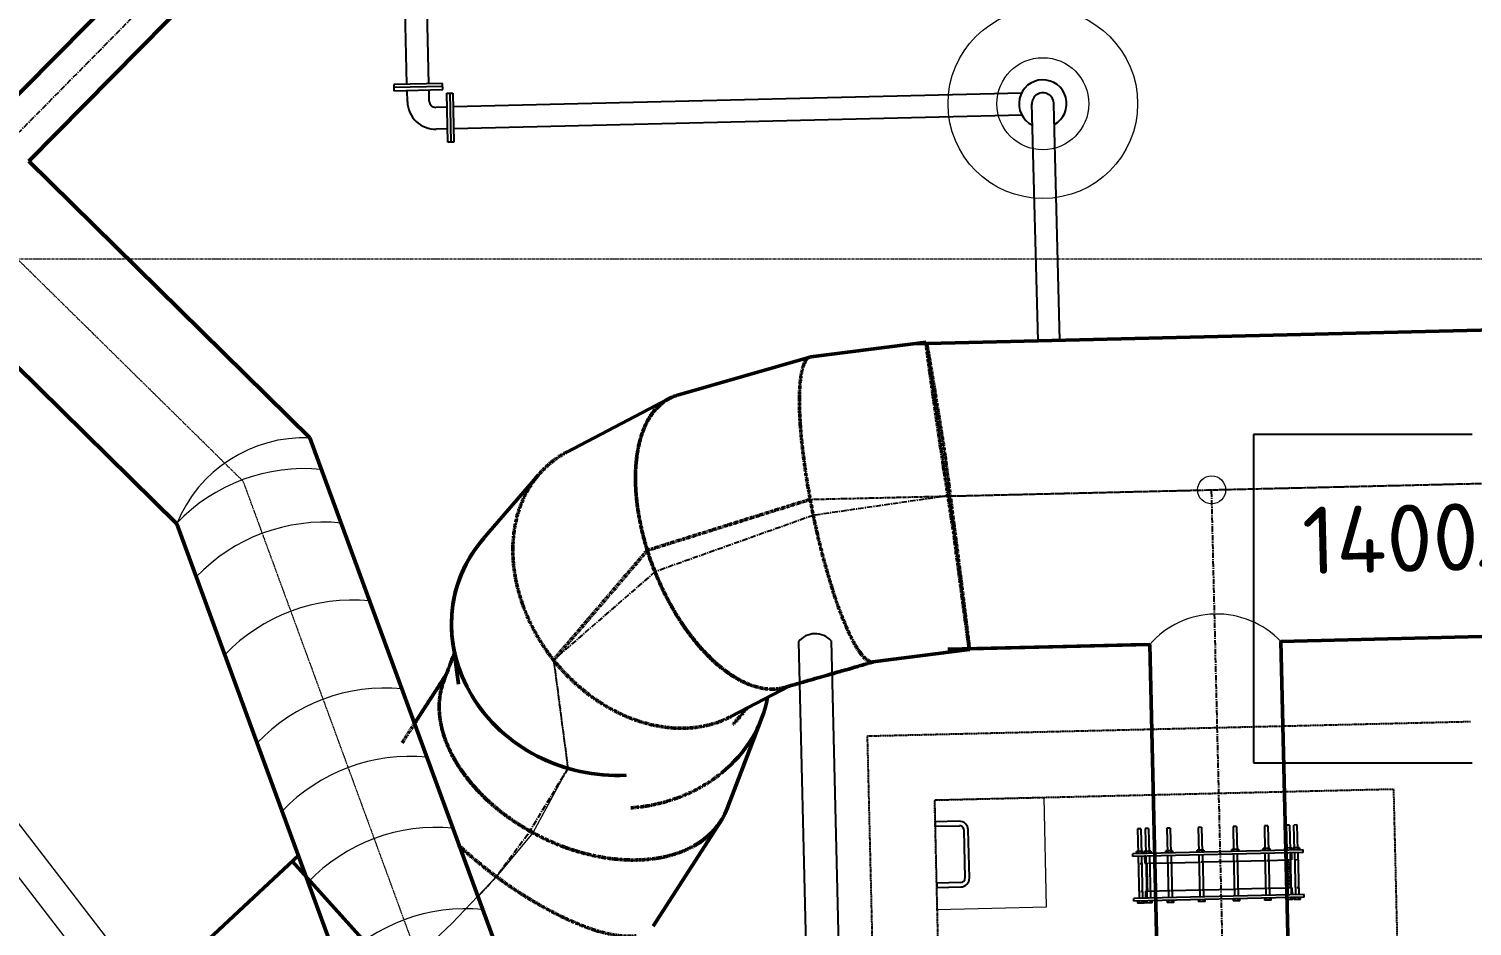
# Model space of a CAD drawing. Header units: inches. Extents: x 0 to 235202, y 0 to 184293.
# Drawn here: x 139176 to 145776, y 124143 to 128245 of the extents above; entities that cross this region are included whole.
import ezdxf
from ezdxf.enums import TextEntityAlignment as Align

# ---------------------------------------------------------------- set-up
doc = ezdxf.new("R2010")
doc.units = ezdxf.units.IN
doc.header["$MEASUREMENT"] = 0
for name, pattern in [('CENTER', [2, 1.25, -0.25, 0.25, -0.25]), ('HIDDEN', [0.375, 0.25, -0.125]), ('PHANTOM2', [1.25, 0.625, -0.125, 0.125, -0.125, 0.125, -0.125])]:
    doc.linetypes.add(name, pattern=pattern)
for name, color, linetype, lineweight in [('.5', 8, 'Continuous', 0), ('DIM', 251, 'Continuous', 0), ('hid', 8, 'HIDDEN', 0)]:
    doc.layers.add(name, color=color, linetype=linetype, lineweight=lineweight)
for name, color, linetype in [('1', 1, 'CENTER'), ('GRID_TXT45', 4, 'Continuous'), ('M-X-BKGD', 8, 'Continuous'), ('pipes', 2, 'Continuous'), ('PP', 4, 'Continuous'), ('sleeve type coupling', 1, 'Continuous'), ('steel elbow 45deg', 3, 'Continuous'), ('text', 3, 'Continuous'), ('WINDOW ELEV', 3, 'Continuous')]:
    doc.layers.add(name, color=color, linetype=linetype)
doc.styles.add('ISO', font='isocpeur.ttf')
doc.styles.add('SIMPLEX', font='simplex.shx')
doc.styles.get("Standard").update_dxf_attribs({"font": 'arial.ttf'})
doc.linetypes.add('FENCE_LINE', pattern='A,0.5,-0.1,["X",Standard,S=0.1,R=0,X=-0.02,Y=-0.05],-0.1', length=0.7)

# ---------------------------------------------------------------- blocks, each defined once
blk = doc.blocks.new('FLOOR PLAN REV 2')
at = {"layer": '.5', "color": 8, "linetype": 'CENTER', "ltscale": 5}
for p, q in [((61596, 230023.7), (65680.7, 226004.2)), ((65680.7, 226004.2), (66657.5, 223341.6))]:
    blk.add_line(p, q, dxfattribs=at)
at = {"layer": '.5', "color": 8, "linetype": 'CENTER', "ltscale": 10}
blk.add_line((118917.3, 227018.5), (54403.1, 227018.5), dxfattribs=at)
at = {"color": 8, "linetype": 'CENTER', "ltscale": 20}
for p, q in [((64483.1, 227423.2), (65758.2, 228714.9)), ((68915, 225936.1), (74426.8, 226067.1)), ((68914.7, 225938.5), (68288.8, 225847.7)), ((70240.4, 220534.4), (70110, 225964.1)), ((68288.8, 225847.7), (67564.7, 225589.8)), ((67564.7, 225589.8), (67100.9, 225186.6)), ((67100.9, 225186.6), (67166.4, 224691.5)), ((67166.4, 224691.5), (66982.7, 224389.3)), ((68843.7, 224546.7), (68843.7, 224546.7)), ((66982.7, 224389.3), (66839.8, 224196.5)), ((66839.8, 224196.5), (66755.6, 224106.6))]:
    blk.add_line(p, q, dxfattribs=at)
at = {"color": 8, "linetype": 'PHANTOM2', "ltscale": 20}
blk.add_line((68274.4, 225920.8), (74426.8, 226067.1), dxfattribs=at)
at = {"layer": '1', "color": 8, "linetype": 'HIDDEN', "ltscale": 5}
for p, q in [((68536.6, 224839.4), (71293.3, 224905.6)), ((68620.6, 221340.8), (68536.6, 224839.4)), ((68843.7, 224546.7), (70943.1, 224597.1)), ((71012.7, 221698.4), (70943.1, 224597.1)), ((68913.3, 221648), (68843.7, 224546.7))]:
    blk.add_line(p, q, dxfattribs=at)
at = {"layer": '1', "color": 8, "linetype": 'Continuous', "ltscale": 1000}
blk.add_line((68843.7, 224546.7), (68843.7, 224546.7), dxfattribs=at)
at = {"layer": 'DIM', "color": 8, "linetype": 'Continuous', "ltscale": 25}
blk.add_line((95240.9, 184797.7), (56488.5, 235024.3), dxfattribs=at)
at = {"layer": 'DIM', "color": 8, "linetype": 'FENCE_LINE', "ltscale": 25}
blk.add_line((95051.5, 184797.7), (56369.7, 234932.7), dxfattribs=at)
at = {"layer": 'DIM', "color": 8, "lineweight": 50}
for p, q in [((61752.9, 229378.4), (65378.1, 225809)), ((64523.4, 227641.9), (65632.9, 228765.9)), ((64701.5, 227466.5), (65883.6, 228663.9)), ((64701.5, 227466.6), (65987, 226201.6)), ((68747.1, 226632.3), (74426.8, 226767.3)), ((68747.1, 226632.3), (74426.8, 226767.3)), ((68804.9, 226639.7), (68277.4, 226571.8)), ((68804.9, 226639.7), (68277.4, 226571.8)), ((68272.6, 226570.6), (67666.9, 226396.8)), ((68272.6, 226570.6), (67666.9, 226396.8)), ((67629.7, 226381.9), (67162.3, 226137.3)), ((67629.7, 226381.9), (67162.3, 226137.3)), ((65987, 226201.6), (66973.9, 223511.4)), ((67031.7, 226032.8), (66778.1, 225738.5)), ((67031.7, 226032.8), (66778.1, 225738.5)), ((65378.1, 225809), (66349.2, 223161.8)), ((70426.5, 225271.8), (74443.4, 225367.3)), ((70426.5, 225271.8), (74443.4, 225367.3)), ((66639.6, 225268), (66666.3, 225076.6)), ((68903.2, 225235.6), (69827.3, 225257.6)), ((69001.4, 225237.9), (69801.7, 225256.9)), ((69002.7, 225237.9), (69826.9, 225257.5)), ((69930, 220964), (69826.9, 225257.5)), ((69930, 220964), (69826.9, 225257.1)), ((70532, 220887.4), (70426.8, 225271.5)), ((70532, 220887.4), (70426.8, 225271.5)), ((69002.4, 225234.4), (68561.5, 225177.6)), ((69002.4, 225234.4), (68561.5, 225177.6)), ((66465.7, 224896.8), (66610.8, 225122.2)), ((67912.2, 224928.2), (68177.8, 225067.2)), ((67912.2, 224928.2), (68177.8, 225067.2)), ((68050.3, 224914.1), (67895, 224507.7)), ((68050.3, 224914.1), (67895, 224507.7)), ((67556.8, 223970.3), (67866.1, 224450.6)), ((67556.8, 223970.3), (67866.1, 224450.6)), ((66665.3, 224341.4), (66665.3, 224341.4)), ((66665.3, 224341.4), (66665.3, 224341.4)), ((61525.1, 220187.2), (65934.1, 224293.3)), ((65905.5, 224266.7), (66861.1, 223208.4))]:
    blk.add_line(p, q, dxfattribs=at)
at = {"layer": 'DIM', "color": 8, "lineweight": 40}
blk.add_line((69337, 227779.3), (69336.9, 227779.3), dxfattribs=at)
at = {"layer": 'DIM', "color": 8, "linetype": 'HIDDEN', "lineweight": 25, "ltscale": 10}
for p, q in [((71301.4, 226217.2), (70301.4, 226217.2)), ((70301.4, 226217.2), (70301.4, 224717.2)), ((70301.4, 224717.2), (71301.4, 224717.2))]:
    blk.add_line(p, q, dxfattribs=at)
at = {"layer": 'DIM', "color": 8, "linetype": 'PHANTOM2', "lineweight": 50, "ltscale": 20}
for p, q in [((68274.4, 225920.8), (67529.7, 225688)), ((67529.7, 225688), (67100.9, 225186.6)), ((66408.7, 224808.3), (66610.8, 225122.2)), ((66797.5, 224546.7), (66797.5, 224546.7)), ((66797.5, 224546.7), (66797.5, 224546.7)), ((66665.3, 224341.4), (66665.3, 224341.4)), ((66665.3, 224341.4), (66665.3, 224341.4))]:
    blk.add_line(p, q, dxfattribs=at)
at = {"layer": 'DIM', "color": 8}
for p, q in [((66639.6, 225268), (66666.3, 225076.6)), ((66797.5, 224546.7), (66797.5, 224546.7)), ((66797.5, 224546.7), (66797.5, 224546.7)), ((69343.6, 224558.7), (68843.7, 224546.7)), ((68843.7, 224546.7), (68843.7, 224546.7)), ((68843.7, 224546.7), (68855.7, 224046.9)), ((69355.6, 224058.9), (69343.6, 224558.7)), ((68855.7, 224046.9), (69355.6, 224058.9))]:
    blk.add_line(p, q, dxfattribs=at)
at = {"layer": 'DIM', "color": 8, "linetype": 'Continuous'}
for p, q in [((67100.9, 225186.6), (67166.4, 224691.5)), ((68374.2, 225123.6), (68225.1, 225080.8)), ((67166.4, 224691.5), (67005.8, 224397.3)), ((67005.8, 224397.3), (66839.8, 224196.5)), ((66839.8, 224196.5), (66637.2, 223984.5)), ((66637.2, 223984.5), (66055, 223436.3))]:
    blk.add_line(p, q, dxfattribs=at)
at = {"layer": 'DIM', "color": 8, "linetype": 'Continuous', "ltscale": 10}
for p, q in [((69834.5, 224789.8), (69839.1, 224598.5)), ((69834.5, 224789.8), (69839.1, 224598.5)), ((70434.3, 224804.2), (70438.9, 224612.9)), ((70434.3, 224804.2), (70438.9, 224612.9)), ((70439.2, 224600.9), (70444.6, 224374.8)), ((70439.2, 224600.9), (70444.6, 224374.8)), ((69839.4, 224586.5), (69844.8, 224360.4)), ((69839.4, 224586.5), (69844.8, 224360.4))]:
    blk.add_line(p, q, dxfattribs=at)
at = {"layer": 'DIM', "color": 8, "linetype": 'Continuous'}
for radius in [433.6, 210.4]:
    blk.add_circle((69338.2, 227729.3), radius, dxfattribs=at)
at = {"layer": 'DIM', "color": 8}
blk.add_circle((70110, 225964.1), 64.1, dxfattribs=at)
at = {"layer": 'DIM', "color": 8, "ltscale": 2000}
for centre, radius, start, end in [((65960, 225575), 627.2, 87.5361, 158.09293), ((65961.2, 225255), 806.5, 84.4078, 136.38747), ((66051.1, 225010.1), 806.5, 84.4078, 136.38747), ((66181.6, 224654.3), 806.5, 84.4078, 136.38747), ((66329.3, 224251.6), 806.5, 84.4078, 136.38747), ((66443.8, 223939.6), 806.5, 84.4078, 136.38747), ((66562.8, 223615), 806.5, 84.4078, 136.38747), ((66699.1, 223243.6), 806.5, 84.4078, 136.38747)]:
    blk.add_arc(centre, radius, start, end, dxfattribs=at)
at = {"layer": 'DIM', "color": 8}
blk.add_arc((70133.4, 224991.1), 405.8, 43.7058, 139.0452, dxfattribs=at)
blk.add_arc((70133.4, 224991.1), 405.8, 43.7058, 139.0452, dxfattribs=at)
at = {"layer": 'DIM', "color": 8, "linetype": 'PHANTOM2', "lineweight": 50, "ltscale": 20}
for centre, major_axis, ratio, start_param, end_param in [((68911.7, 225938.1), (-106.8, 701.6), 0.010347, 5.905993, 8.116344), ((68419.5, 225874.7), (143.9, -696.8), 0.187594, 3.127393, 5.89203), ((68911.7, 225938.1), (106.8, -701.6), 0.010347, 1.833158, 2.7644), ((67912.7, 225729.2), (-264.8, 661.1), 0.526378, 6.223368, 8.965853), ((67912.7, 225729.2), (264.8, -661.1), 0.526405, 3.088083, 5.824201), ((67537.3, 225532.8), (444, -559.7), 0.779652, 2.993959, 5.62324), ((68911.7, 225938.1), (90.7, -703.7), 0.004182, 5.90623, 8.116581), ((68911.7, 225938.1), (-90.7, 703.7), 0.004182, 1.833396, 2.764638), ((68419.5, 225874.7), (-143.9, 696.8), 0.187615, 2.750299, 2.750378), ((68419.5, 225874.7), (-143.9, 696.8), 0.187594, 2.750438, 3.127393), ((68419.5, 225874.7), (-143.9, 696.8), 0.187615, 2.750299, 2.750378), ((68419.5, 225874.7), (-143.9, 696.8), 0.187594, 2.750438, 3.127393), ((67247.2, 224799.9), (-634.9, 321.5), 0.658679, 0.063924, 1.156014), ((67912.7, 225729.2), (264.8, -661.1), 0.526378, 5.824316, 5.824341), ((67912.7, 225729.2), (264.8, -661.1), 0.526378, 5.824613, 6.234055), ((67537.3, 225532.8), (-444, 559.7), 0.779652, 2.481703, 2.993959), ((67537.3, 225532.7), (-444.1, 559.7), 0.779669, 2.481421, 2.48148), ((67374.8, 225133.8), (710.2, -80.5), 0.872752, 4.921649, 5.578796), ((67247.2, 224799.9), (-634.9, 321.5), 0.658679, 1.156014, 2.726457), ((67247.1, 224799.9), (634.9, -321.5), 0.658679, 5.868403, 6.358074), ((67247.1, 224799.8), (-634.9, 321.5), 0.658716, 2.726732, 3.209971), ((66982.7, 224389.3), (571, -423.4), 0.337663, 4.388108, 5.958551), ((67247.2, 224799.9), (-634.9, 321.5), 0.658679, 2.726729, 2.726755)]:
    blk.add_ellipse(centre, major_axis=major_axis, ratio=ratio, start_param=start_param, end_param=end_param, dxfattribs=at)
at = {"layer": 'DIM', "color": 8}
for centre, major_axis, ratio, start_param, end_param in [((68911.7, 225938.1), (-106.8, 701.6), 0.010347, 5.905993, 8.116344), ((68419.5, 225874.7), (143.9, -696.8), 0.187594, 3.127393, 5.89203), ((68911.7, 225938.1), (106.8, -701.6), 0.010347, 1.833158, 2.7644), ((67912.7, 225729.2), (-264.8, 661.1), 0.526378, 6.223368, 8.965853), ((67912.7, 225729.2), (264.8, -661.1), 0.526405, 3.088083, 5.824201), ((67537.3, 225532.8), (444, -559.7), 0.779652, 2.993959, 5.62324), ((68911.7, 225938.1), (90.7, -703.7), 0.004182, 5.90623, 8.116581), ((67349.6, 225314.8), (-692.1, 202.9), 0.900786, 5.895155, 8.228652), ((68911.7, 225938.1), (-90.7, 703.7), 0.004182, 1.833396, 2.764638), ((68419.5, 225874.7), (-143.9, 696.8), 0.187594, 2.750438, 3.127393), ((67247.2, 224799.9), (-634.9, 321.5), 0.658679, 0.063924, 1.156014), ((67912.7, 225729.2), (264.8, -661.1), 0.526378, 5.824316, 5.824341), ((67912.7, 225729.2), (264.8, -661.1), 0.526378, 5.824613, 6.234055), ((67349.5, 225314.8), (-691.9, 203.2), 0.90089, 7.020095, 8.229167), ((67537.3, 225532.8), (-444, 559.7), 0.779652, 2.481703, 2.993959), ((67537.3, 225532.7), (-444.1, 559.7), 0.779669, 2.481421, 2.48148), ((67349.5, 225314.8), (691.9, -203.2), 0.90089, 5.087575, 5.087653), ((67349.6, 225314.8), (-702.7, -98.1), 0.929782, 1.559357, 1.559436), ((67374.8, 225133.8), (710.2, -80.5), 0.872752, 4.921649, 5.578796), ((67247.2, 224799.9), (-634.9, 321.5), 0.658679, 1.156014, 2.726457), ((67247.1, 224799.8), (-634.9, 321.5), 0.658716, 2.726732, 3.209971), ((66982.7, 224389.3), (571, -423.4), 0.337663, 4.388108, 5.958551)]:
    blk.add_ellipse(centre, major_axis=major_axis, ratio=ratio, start_param=start_param, end_param=end_param, dxfattribs=at)
at = {"layer": 'DIM', "color": 8, "lineweight": 50}
for centre, major_axis, ratio, start_param, end_param in [((67349.5, 225314.8), (-691.9, 203.2), 0.90089, 5.887651, 8.229167), ((67349.6, 225314.8), (-692.1, 202.9), 0.900786, 5.895155, 8.228652), ((67349.5, 225314.8), (-691.9, 203.2), 0.90089, 5.887651, 6.74835), ((68419.5, 225874.7), (-143.9, 696.8), 0.187615, 2.750299, 2.750378), ((67374.8, 225133.8), (-710.2, 80.5), 0.872752, 2.437204, 3.080711), ((67349.5, 225314.8), (691.9, -203.2), 0.90089, 5.087575, 5.087653), ((67349.6, 225314.8), (-702.7, -98.1), 0.929782, 1.559357, 1.559436), ((67374.8, 225133.8), (710.3, -80.2), 0.872774, 5.578222, 5.578301), ((67374.8, 225133.8), (710.3, -80.2), 0.872774, 5.578222, 5.578301), ((67247.1, 224799.9), (634.9, -321.5), 0.658679, 5.868403, 6.358074), ((67247.2, 224799.9), (-634.9, 321.5), 0.658679, 2.726729, 2.726755)]:
    blk.add_ellipse(centre, major_axis=major_axis, ratio=ratio, start_param=start_param, end_param=end_param, dxfattribs=at)
for points, knots in [([(66599.3, 225092.1), (66599.4, 225092.3), (66599.5, 225092.5), (66599.6, 225092.9), (66599.7, 225093.2), (66599.9, 225093.7), (66600, 225094), (66600.3, 225094.6), (66600.4, 225094.9), (66600.7, 225095.7), (66600.9, 225096.1), (66601.2, 225097), (66601.4, 225097.5), (66601.8, 225098.6), (66602, 225099.1), (66602.5, 225100.4), (66602.8, 225101.1), (66603.4, 225102.7), (66603.7, 225103.5), (66604.4, 225105.4), (66604.8, 225106.4), (66605.7, 225108.7), (66606.1, 225109.9), (66607.2, 225112.6), (66607.7, 225114), (66609, 225117.3), (66609.6, 225119), (66611.1, 225122.9), (66611.9, 225125), (66613.7, 225129.6), (66614.7, 225132.2), (66616.8, 225137.7), (66617.9, 225140.8), (66620.5, 225147.4), (66621.9, 225151.1), (66625, 225159.1), (66626.6, 225163.5), (66630.3, 225173.1), (66632.3, 225178.3), (66636.7, 225189.9), (66639.1, 225196.2), (66643.3, 225207.1), (66645.1, 225211.7), (66646.8, 225216.3)], [0, 0, 0, 0, 1, 1, 2.2, 2.2, 3.64, 3.64, 5.368, 5.368, 7.4416, 7.4416, 9.92992, 9.92992, 12.915904, 12.915904, 16.499085, 16.499085, 20.798902, 20.798902, 25.958682, 25.958682, 32.150419, 32.150419, 39.580502, 39.580502, 48.496603, 48.496603, 59.195923, 59.195923, 72.035108, 72.035108, 87.442129, 87.442129, 105.930555, 105.930555, 128.116666, 128.116666, 154.74, 154.74, 186.688, 186.688, 210.138507, 210.138507, 210.138507, 210.138507]), ([(66599.3, 225092.1), (66599.4, 225092.3), (66599.5, 225092.5), (66599.6, 225092.9), (66599.7, 225093.2), (66599.9, 225093.7), (66600, 225094), (66600.3, 225094.6), (66600.4, 225094.9), (66600.7, 225095.7), (66600.9, 225096.1), (66601.2, 225097), (66601.4, 225097.5), (66601.8, 225098.6), (66602, 225099.1), (66602.5, 225100.4), (66602.8, 225101.1), (66603.4, 225102.7), (66603.7, 225103.5), (66604.4, 225105.4), (66604.8, 225106.4), (66605.7, 225108.7), (66606.1, 225109.9), (66607.2, 225112.6), (66607.7, 225114), (66609, 225117.3), (66609.6, 225119), (66611.1, 225122.9), (66611.9, 225125), (66613.7, 225129.6), (66614.7, 225132.2), (66616.8, 225137.7), (66617.9, 225140.8), (66620.5, 225147.4), (66621.9, 225151.1), (66625, 225159.1), (66626.6, 225163.5), (66630.3, 225173.1), (66632.3, 225178.3), (66636.7, 225189.9), (66639.1, 225196.2), (66643.3, 225207.1), (66645.1, 225211.7), (66646.8, 225216.3)], [0, 0, 0, 0, 1, 1, 2.2, 2.2, 3.64, 3.64, 5.368, 5.368, 7.4416, 7.4416, 9.92992, 9.92992, 12.915904, 12.915904, 16.499085, 16.499085, 20.798902, 20.798902, 25.958682, 25.958682, 32.150419, 32.150419, 39.580502, 39.580502, 48.496603, 48.496603, 59.195923, 59.195923, 72.035108, 72.035108, 87.442129, 87.442129, 105.930555, 105.930555, 128.116666, 128.116666, 154.74, 154.74, 186.688, 186.688, 210.138507, 210.138507, 210.138507, 210.138507]), ([(68563.2, 225177.8), (68562.8, 225177.7), (68562.4, 225177.6), (68561.4, 225177.3), (68560.9, 225177.2), (68559.8, 225176.9), (68559.2, 225176.7), (68557.8, 225176.3), (68557.1, 225176.1), (68555.4, 225175.6), (68554.5, 225175.4), (68552.6, 225174.8), (68551.5, 225174.5), (68549.1, 225173.8), (68547.9, 225173.4), (68545, 225172.6), (68543.5, 225172.2), (68540.1, 225171.2), (68538.2, 225170.7), (68534.2, 225169.5), (68531.9, 225168.9), (68527.1, 225167.5), (68524.4, 225166.7), (68518.5, 225165), (68515.3, 225164.1), (68508.3, 225162.1), (68504.5, 225161), (68496, 225158.6), (68491.4, 225157.2), (68481.3, 225154.3), (68475.7, 225152.7), (68463.6, 225149.2), (68457, 225147.3), (68442.4, 225143.1), (68434.4, 225140.9), (68416.9, 225135.8), (68407.3, 225133.1), (68386.3, 225127.1), (68374.9, 225123.8), (68349.7, 225116.5), (68335.9, 225112.6), (68305.7, 225103.9), (68289.1, 225099.1), (68252.8, 225088.7), (68233, 225083), (68195, 225072.1), (68176.7, 225066.9), (68158.4, 225061.6)], [2.280641, 2.280641, 2.280641, 2.280641, 3.64, 3.64, 5.368, 5.368, 7.4416, 7.4416, 9.92992, 9.92992, 12.915904, 12.915904, 16.499085, 16.499085, 20.798902, 20.798902, 25.958682, 25.958682, 32.150419, 32.150419, 39.580502, 39.580502, 48.496603, 48.496603, 59.195923, 59.195923, 72.035108, 72.035108, 87.442129, 87.442129, 105.930555, 105.930555, 128.116666, 128.116666, 154.74, 154.74, 186.688, 186.688, 225.0256, 225.0256, 271.030719, 271.030719, 326.236863, 326.236863, 392.484236, 392.484236, 453.577942, 453.577942, 453.577942, 453.577942]), ([(68563.2, 225177.8), (68562.8, 225177.7), (68562.4, 225177.6), (68561.4, 225177.3), (68560.9, 225177.2), (68559.8, 225176.9), (68559.2, 225176.7), (68557.8, 225176.3), (68557.1, 225176.1), (68555.4, 225175.6), (68554.5, 225175.4), (68552.6, 225174.8), (68551.5, 225174.5), (68549.1, 225173.8), (68547.9, 225173.4), (68545, 225172.6), (68543.5, 225172.2), (68540.1, 225171.2), (68538.2, 225170.7), (68534.2, 225169.5), (68531.9, 225168.9), (68527.1, 225167.5), (68524.4, 225166.7), (68518.5, 225165), (68515.3, 225164.1), (68508.3, 225162.1), (68504.5, 225161), (68496, 225158.6), (68491.4, 225157.2), (68481.3, 225154.3), (68475.7, 225152.7), (68463.6, 225149.2), (68457, 225147.3), (68442.4, 225143.1), (68434.4, 225140.9), (68416.9, 225135.8), (68407.3, 225133.1), (68389.9, 225128.1), (68382, 225125.8), (68374.2, 225123.6)], [2.280641, 2.280641, 2.280641, 2.280641, 3.64, 3.64, 5.368, 5.368, 7.4416, 7.4416, 9.92992, 9.92992, 12.915904, 12.915904, 16.499085, 16.499085, 20.798902, 20.798902, 25.958682, 25.958682, 32.150419, 32.150419, 39.580502, 39.580502, 48.496603, 48.496603, 59.195923, 59.195923, 72.035108, 72.035108, 87.442129, 87.442129, 105.930555, 105.930555, 128.116666, 128.116666, 154.74, 154.74, 186.688, 186.688, 213.048901, 213.048901, 213.048901, 213.048901]), ([(68225.1, 225080.8), (68221.2, 225079.6), (68217.2, 225078.5), (68195, 225072.1), (68176.7, 225066.9), (68158.4, 225061.6)], [379.207638, 379.207638, 379.207638, 379.207638, 392.484236, 392.484236, 453.577942, 453.577942, 453.577942, 453.577942])]:
    blk.add_open_spline(points, degree=3, knots=knots, dxfattribs=at)
at = {"layer": 'DIM', "color": 8, "linetype": 'PHANTOM2', "lineweight": 50, "ltscale": 20}
for points in [[(68502.7, 225220.2), (68502.7, 225220.2), (68502.7, 225220.2), (68502.7, 225220.2)], [(68502.7, 225220.2), (68502.7, 225220.2), (68502.7, 225220.2), (68502.7, 225220.2)], [(67995.9, 225074.7), (67996, 225074.7), (67996, 225074.7), (67996, 225074.7)], [(67620.7, 224878.3), (67620.6, 224878.3), (67620.6, 224878.3), (67620.6, 224878.3)]]:
    blk.add_open_spline(points, degree=3, dxfattribs=at)
at = {"layer": 'DIM', "color": 8, "lineweight": 50}
for points in [[(68502.7, 225220.2), (68502.7, 225220.2), (68502.7, 225220.2), (68502.7, 225220.2)], [(67870.5, 224671), (67870.4, 224671), (67870.4, 224671), (67870.4, 224671)], [(67870.5, 224671), (67870.4, 224671), (67870.4, 224671), (67870.4, 224671)]]:
    blk.add_open_spline(points, degree=3, dxfattribs=at)
at = {"layer": 'DIM', "color": 8, "linetype": 'PHANTOM2', "lineweight": 50, "ltscale": 20}
for points, knots in [([(66599.3, 225092.1), (66582.1, 225046.9), (66575.1, 224997.2), (66583.8, 224878.8), (66605.5, 224809.7), (66680.5, 224673), (66732.9, 224607), (66797.5, 224546.7)], [349.808946, 349.808946, 349.808946, 349.808946, 572.76108, 572.76108, 851.952014, 851.952014, 1129.39456, 1129.39456, 1129.39456, 1129.39456]), ([(67996, 225074.7), (68052.9, 225052.5), (68107.1, 225047.7), (68156.5, 225061), (68157.5, 225061.3), (68158.4, 225061.6)], [0.154155, 0.154155, 0.154155, 0.154155, 287.832552, 287.832552, 293.758493, 293.758493, 293.758493, 293.758493]), ([(67986.2, 224966.9), (67983.6, 224964), (67981.1, 224961), (67974.4, 224953.2), (67970.1, 224948.3), (67960.8, 224937.4), (67955.7, 224931.5), (67944.4, 224918.5), (67938.3, 224911.4), (67928.4, 224899.9), (67924.6, 224895.5), (67920.9, 224891.1)], [163.957304, 163.957304, 163.957304, 163.957304, 186.688, 186.688, 225.0256, 225.0256, 271.030719, 271.030719, 326.236863, 326.236863, 360.371935, 360.371935, 360.371935, 360.371935]), ([(66797.5, 224546.7), (66860.9, 224487.6), (66934.6, 224435.2), (67095.4, 224349.3), (67181, 224316.9), (67353.9, 224276), (67439.6, 224268.5), (67561.4, 224277.4), (67601.7, 224284.2), (67676.9, 224305.3), (67711.6, 224319.5), (67742.8, 224337)], [0, 0, 0, 0, 272.136982, 272.136982, 546.944483, 546.944483, 827.267677, 827.267677, 977.427322, 977.427322, 1127.787621, 1127.787621, 1127.787621, 1127.787621])]:
    blk.add_open_spline(points, degree=3, knots=knots, dxfattribs=at)
at = {"layer": 'DIM', "color": 8}
for points, knots in [([(66599.3, 225092.1), (66582.1, 225046.9), (66575.1, 224997.2), (66583.8, 224878.8), (66605.5, 224809.7), (66680.5, 224673), (66732.9, 224607), (66797.5, 224546.7)], [349.808946, 349.808946, 349.808946, 349.808946, 572.76108, 572.76108, 851.952014, 851.952014, 1129.39456, 1129.39456, 1129.39456, 1129.39456]), ([(67996, 225074.7), (68052.9, 225052.5), (68107.1, 225047.7), (68156.5, 225061), (68157.5, 225061.3), (68158.4, 225061.6)], [0.154155, 0.154155, 0.154155, 0.154155, 287.832552, 287.832552, 293.758493, 293.758493, 293.758493, 293.758493]), ([(67986.2, 224966.9), (67983.6, 224964), (67981.1, 224961), (67974.4, 224953.2), (67970.1, 224948.3), (67960.8, 224937.4), (67955.7, 224931.5), (67944.4, 224918.5), (67938.3, 224911.4), (67928.4, 224899.9), (67924.6, 224895.5), (67920.9, 224891.1)], [163.957304, 163.957304, 163.957304, 163.957304, 186.688, 186.688, 225.0256, 225.0256, 271.030719, 271.030719, 326.236863, 326.236863, 360.371935, 360.371935, 360.371935, 360.371935]), ([(66797.5, 224546.7), (66860.9, 224487.6), (66934.6, 224435.2), (67095.4, 224349.3), (67181, 224316.9), (67353.9, 224276), (67439.6, 224268.5), (67561.4, 224277.4), (67601.7, 224284.2), (67676.9, 224305.3), (67711.6, 224319.5), (67742.8, 224337)], [0, 0, 0, 0, 272.136982, 272.136982, 546.944483, 546.944483, 827.267677, 827.267677, 977.427322, 977.427322, 1127.787621, 1127.787621, 1127.787621, 1127.787621])]:
    blk.add_open_spline(points, degree=3, knots=knots, dxfattribs=at)
for points in [[(67995.9, 225074.7), (67996, 225074.7), (67996, 225074.7), (67996, 225074.7)], [(67620.7, 224878.3), (67620.6, 224878.3), (67620.6, 224878.3), (67620.6, 224878.3)]]:
    blk.add_open_spline(points, degree=3, dxfattribs=at)
at = {"layer": 'hid', "color": 8, "ltscale": 0.1}
for p, q in [((70454, 224272.9), (70470, 224273.3)), ((70470, 224273.3), (70454, 224272.9)), ((70454, 224272.9), (70470, 224273.3)), ((70470, 224273.3), (70454, 224272.9)), ((70466.7, 224145.7), (70463.7, 224273.1)), ((70466.7, 224145.7), (70463.7, 224273.1)), ((69810, 224257.4), (69826, 224257.8)), ((69810, 224257.4), (69826, 224257.8)), ((69810, 224257.4), (69826, 224257.8)), ((69810, 224257.4), (69826, 224257.8)), ((69819.4, 224130.2), (69816.4, 224257.6)), ((69819.4, 224130.2), (69816.4, 224257.6)), ((69813.1, 224130.1), (69829.1, 224130.4)), ((69813.1, 224130.1), (69829.1, 224130.4)), ((69813.1, 224130.1), (69829.1, 224130.4)), ((69813.1, 224130.1), (69829.1, 224130.4)), ((70457.1, 224145.5), (70473.1, 224145.9)), ((70473.1, 224145.9), (70457.1, 224145.5)), ((70457.1, 224145.5), (70473.1, 224145.9)), ((70473.1, 224145.9), (70457.1, 224145.5))]:
    blk.add_line(p, q, dxfattribs=at)
at = {"layer": 'pipes', "color": 8, "ltscale": 2000}
for p, q in [((68956.1, 224449.4), (68846.1, 224446.8)), ((68846.1, 224446.8), (68846.6, 224426.8)), ((68846.6, 224426.8), (68956.5, 224429.4)), ((68977, 224409.9), (68982.3, 224190)), ((69002.3, 224190.4), (68997, 224410.4)), ((68962.8, 224169.5), (68852.8, 224166.8)), ((68852.8, 224166.8), (68853.3, 224146.8)), ((68853.3, 224146.8), (68963.3, 224149.5))]:
    blk.add_line(p, q, dxfattribs=at)
for centre, radius, start, end in [((68957, 224409.4), 40, 1.3755, 91.3755), ((68957, 224409.4), 20, 1.3755, 91.3755), ((68962.3, 224189.5), 20, 271.3755, 1.3755), ((68962.3, 224189.5), 40, 271.3755, 1.3755)]:
    blk.add_arc(centre, radius, start, end, dxfattribs=at)
at = {"layer": 'PP', "color": 8}
blk.add_ellipse((67374.8, 225133.8), major_axis=(-710.2, 80.5), ratio=0.872752, start_param=2.437204, end_param=3.080711, dxfattribs=at)
at = {"layer": 'sleeve type coupling', "color": 8}
for p, q in [((69786.5, 224415.5), (69771.1, 224415.1)), ((69786.5, 224415.5), (69771.1, 224415.1)), ((69771.1, 224415.1), (69773.9, 224300.6)), ((69771.1, 224415.1), (69773.9, 224300.6)), ((69786.5, 224415.5), (69789.3, 224300.9)), ((69786.5, 224415.5), (69789.3, 224300.9)), ((69821.9, 224416.3), (69806.5, 224416)), ((69821.9, 224416.3), (69806.5, 224416)), ((69806.5, 224416), (69809.3, 224301.4)), ((69806.5, 224416), (69809.3, 224301.4)), ((69821.9, 224416.3), (69824.7, 224301.8)), ((69821.9, 224416.3), (69824.7, 224301.8)), ((69921.1, 224418.7), (69905.7, 224418.4)), ((69921.1, 224418.7), (69905.7, 224418.4)), ((69905.7, 224418.4), (69908.4, 224303.8)), ((69905.7, 224418.4), (69908.4, 224303.8)), ((69921.1, 224418.7), (69923.9, 224304.2)), ((69921.1, 224418.7), (69923.9, 224304.2)), ((70064.4, 224422.2), (70049, 224421.8)), ((70064.4, 224422.2), (70049, 224421.8)), ((70049, 224421.8), (70051.7, 224307.2)), ((70049, 224421.8), (70051.7, 224307.2)), ((70064.4, 224422.2), (70067.2, 224307.6)), ((70064.4, 224422.2), (70067.2, 224307.6)), ((70223.4, 224426), (70208, 224425.6)), ((70223.4, 224426), (70208, 224425.6)), ((70208, 224425.6), (70210.8, 224311)), ((70208, 224425.6), (70210.8, 224311)), ((70223.4, 224426), (70226.2, 224311.4)), ((70223.4, 224426), (70226.2, 224311.4)), ((70366.8, 224429.4), (70351.3, 224429.1)), ((70366.8, 224429.4), (70351.3, 224429.1)), ((70351.3, 224429.1), (70354.1, 224314.5)), ((70351.3, 224429.1), (70354.1, 224314.5)), ((70366.8, 224429.4), (70369.5, 224314.9)), ((70366.8, 224429.4), (70369.5, 224314.9)), ((70465.9, 224431.8), (70450.5, 224431.4)), ((70465.9, 224431.8), (70450.5, 224431.4)), ((70450.5, 224431.4), (70453.3, 224316.9)), ((70450.5, 224431.4), (70453.3, 224316.9)), ((70465.9, 224431.8), (70468.7, 224317.2)), ((70465.9, 224431.8), (70468.7, 224317.2)), ((70501.6, 224432.7), (70485.6, 224432.3)), ((70501.6, 224432.7), (70485.6, 224432.3)), ((70488.4, 224317.7), (70485.6, 224432.3)), ((70488.4, 224317.7), (70485.6, 224432.3)), ((70504.4, 224318.1), (70501.6, 224432.7)), ((70504.4, 224318.1), (70501.6, 224432.7)), ((70476.2, 224327.7), (70445.3, 224327)), ((70476.2, 224327.7), (70445.3, 224327)), ((70445.5, 224316.7), (70445.3, 224327)), ((70445.5, 224316.7), (70445.3, 224327)), ((70476.2, 224327.7), (70476.4, 224317.4)), ((70476.2, 224327.7), (70476.4, 224317.4)), ((70511.5, 224328.6), (70480.7, 224327.8)), ((70511.5, 224328.6), (70480.7, 224327.8)), ((70480.9, 224317.5), (70480.7, 224327.8)), ((70480.9, 224317.5), (70480.7, 224327.8)), ((70511.5, 224328.6), (70511.8, 224318.3)), ((70511.5, 224328.6), (70511.8, 224318.3)), ((70528.9, 224318.7), (69749.1, 224300)), ((70528.9, 224318.7), (69749.1, 224300)), ((69749.4, 224288), (69749.1, 224300)), ((69749.4, 224288), (69749.1, 224300)), ((70529.1, 224306.7), (69749.4, 224288)), ((70529.1, 224306.7), (69749.4, 224288)), ((69796.8, 224311.4), (69765.9, 224310.7)), ((69796.8, 224311.4), (69765.9, 224310.7)), ((69766.1, 224300.4), (69765.9, 224310.7)), ((69766.1, 224300.4), (69765.9, 224310.7)), ((69773.9, 224288.6), (69778.5, 224097.2)), ((69773.9, 224288.6), (69778.5, 224097.2)), ((69789.9, 224288.9), (69794.5, 224097.6)), ((69789.9, 224288.9), (69794.5, 224097.6)), ((69796.8, 224311.4), (69797, 224301.1)), ((69796.8, 224311.4), (69797, 224301.1)), ((69832.1, 224312.3), (69801.3, 224311.5)), ((69832.1, 224312.3), (69801.3, 224311.5)), ((69801.5, 224301.2), (69801.3, 224311.5)), ((69801.5, 224301.2), (69801.3, 224311.5)), ((69809.6, 224289.4), (69803.6, 224289.3)), ((69809.6, 224289.4), (69803.6, 224289.3)), ((69803.6, 224289.3), (69804.4, 224257.3)), ((69803.6, 224289.3), (69804.4, 224257.3)), ((69809.3, 224289.4), (69813.9, 224098.1)), ((69809.3, 224289.4), (69813.9, 224098.1)), ((69825.3, 224289.8), (69829.8, 224098.4)), ((69825.3, 224289.8), (69829.8, 224098.4)), ((69832.1, 224312.3), (69832.4, 224302)), ((69832.1, 224312.3), (69832.4, 224302)), ((69931.3, 224314.6), (69900.5, 224313.9)), ((69931.3, 224314.6), (69900.5, 224313.9)), ((69900.7, 224303.6), (69900.5, 224313.9)), ((69900.7, 224303.6), (69900.5, 224313.9)), ((69908.4, 224291.8), (69913, 224100.4)), ((69908.4, 224291.8), (69913, 224100.4)), ((69924.4, 224292.2), (69929, 224100.8)), ((69924.4, 224292.2), (69929, 224100.8)), ((69925.2, 224260.2), (70052.5, 224263.2)), ((69925.2, 224260.2), (70052.5, 224263.2)), ((69931.3, 224314.6), (69931.6, 224304.3)), ((69931.3, 224314.6), (69931.6, 224304.3)), ((70074.6, 224318.1), (70043.8, 224317.3)), ((70074.6, 224318.1), (70043.8, 224317.3)), ((70044, 224307), (70043.8, 224317.3)), ((70044, 224307), (70043.8, 224317.3)), ((70051.7, 224295.2), (70056.3, 224103.9)), ((70051.7, 224295.2), (70056.3, 224103.9)), ((70067.7, 224295.6), (70072.3, 224104.3)), ((70067.7, 224295.6), (70072.3, 224104.3)), ((70068.5, 224263.6), (70211.6, 224267.1)), ((70068.5, 224263.6), (70211.6, 224267.1)), ((70074.6, 224318.1), (70074.9, 224307.8)), ((70074.6, 224318.1), (70074.9, 224307.8)), ((70233.7, 224321.9), (70202.8, 224321.2)), ((70233.7, 224321.9), (70202.8, 224321.2)), ((70203.1, 224310.9), (70202.8, 224321.2)), ((70203.1, 224310.9), (70202.8, 224321.2)), ((70210.8, 224299), (70215.4, 224107.7)), ((70210.8, 224299), (70215.4, 224107.7)), ((70226.8, 224299.4), (70231.4, 224108.1)), ((70226.8, 224299.4), (70231.4, 224108.1)), ((70227.5, 224267.4), (70354.9, 224270.5)), ((70227.5, 224267.4), (70354.9, 224270.5)), ((70233.7, 224321.9), (70233.9, 224311.6)), ((70233.7, 224321.9), (70233.9, 224311.6)), ((70377, 224325.3), (70346.1, 224324.6)), ((70377, 224325.3), (70346.1, 224324.6)), ((70346.4, 224314.3), (70346.1, 224324.6)), ((70346.4, 224314.3), (70346.1, 224324.6)), ((70354.1, 224302.5), (70358.7, 224111.1)), ((70354.1, 224302.5), (70358.7, 224111.1)), ((70370.1, 224302.9), (70374.7, 224111.5)), ((70370.1, 224302.9), (70374.7, 224111.5)), ((70370.9, 224270.9), (70454, 224272.9)), ((70370.9, 224270.9), (70454, 224272.9)), ((70377, 224325.3), (70377.2, 224315)), ((70377, 224325.3), (70377.2, 224315)), ((70453.3, 224304.9), (70457.9, 224113.5)), ((70453.3, 224304.9), (70457.9, 224113.5)), ((70469.3, 224305.3), (70473.9, 224113.9)), ((70469.3, 224305.3), (70473.9, 224113.9)), ((70470, 224273.3), (70475.7, 224273.4)), ((70470, 224273.3), (70475.7, 224273.4)), ((70474.9, 224305.4), (70475.7, 224273.4)), ((70474.9, 224305.4), (70475.7, 224273.4)), ((70488.7, 224305.7), (70493.3, 224114.4)), ((70488.7, 224305.7), (70493.3, 224114.4)), ((70504.7, 224306.1), (70509.2, 224114.8)), ((70504.7, 224306.1), (70509.2, 224114.8)), ((70529.1, 224306.7), (70528.9, 224318.7)), ((70529.1, 224306.7), (70528.9, 224318.7)), ((69804.4, 224257.3), (69810, 224257.4)), ((69804.4, 224257.3), (69810, 224257.4)), ((69826, 224257.8), (69909.2, 224259.8)), ((69826, 224257.8), (69909.2, 224259.8)), ((69807.4, 224129.9), (69813.1, 224130.1)), ((69807.4, 224129.9), (69813.1, 224130.1)), ((69807.4, 224129.9), (69808.2, 224097.9)), ((69807.4, 224129.9), (69808.2, 224097.9)), ((69829.1, 224130.4), (69912.3, 224132.4)), ((69829.1, 224130.4), (69912.3, 224132.4)), ((69928.2, 224132.8), (70055.6, 224135.9)), ((69928.2, 224132.8), (70055.6, 224135.9)), ((70071.6, 224136.3), (70214.6, 224139.7)), ((70071.6, 224136.3), (70214.6, 224139.7)), ((70230.6, 224140.1), (70357.9, 224143.1)), ((70230.6, 224140.1), (70357.9, 224143.1)), ((70373.9, 224143.5), (70457.1, 224145.5)), ((70373.9, 224143.5), (70457.1, 224145.5)), ((70473.1, 224145.9), (70478.7, 224146)), ((70473.1, 224145.9), (70478.7, 224146)), ((70479.5, 224114), (70478.7, 224146)), ((70479.5, 224114), (70478.7, 224146)), ((70533.7, 224115.3), (69754, 224096.6)), ((70533.7, 224115.3), (69754, 224096.6)), ((69754.3, 224084.6), (69754, 224096.6)), ((69754.3, 224084.6), (69754, 224096.6)), ((70534, 224103.3), (69754.3, 224084.6)), ((70534, 224103.3), (69754.3, 224084.6)), ((69771.3, 224085), (69771.6, 224074.7)), ((69771.3, 224085), (69771.6, 224074.7)), ((69802.4, 224075.5), (69771.6, 224074.7)), ((69802.4, 224075.5), (69771.6, 224074.7)), ((69779.3, 224074.9), (69779, 224085.2)), ((69779.3, 224074.9), (69779, 224085.2)), ((69794.7, 224075.3), (69794.5, 224085.6)), ((69794.7, 224075.3), (69794.5, 224085.6)), ((69802.4, 224075.5), (69802.2, 224085.8)), ((69802.4, 224075.5), (69802.2, 224085.8)), ((69806.7, 224085.9), (69807, 224075.6)), ((69806.7, 224085.9), (69807, 224075.6)), ((69837.8, 224076.3), (69807, 224075.6)), ((69837.8, 224076.3), (69807, 224075.6)), ((69814.7, 224075.8), (69814.4, 224086.1)), ((69814.7, 224075.8), (69814.4, 224086.1)), ((69830.1, 224076.1), (69829.9, 224086.4)), ((69830.1, 224076.1), (69829.9, 224086.4)), ((69837.8, 224076.3), (69837.6, 224086.6)), ((69837.8, 224076.3), (69837.6, 224086.6)), ((69905.9, 224088.3), (69906.1, 224078)), ((69905.9, 224088.3), (69906.1, 224078)), ((69937, 224078.7), (69906.1, 224078)), ((69937, 224078.7), (69906.1, 224078)), ((69913.8, 224078.2), (69913.6, 224088.5)), ((69913.8, 224078.2), (69913.6, 224088.5)), ((69929.3, 224078.5), (69929, 224088.8)), ((69929.3, 224078.5), (69929, 224088.8)), ((69937, 224078.7), (69936.7, 224089)), ((69937, 224078.7), (69936.7, 224089)), ((70049.2, 224091.7), (70049.4, 224081.4)), ((70049.2, 224091.7), (70049.4, 224081.4)), ((70080.3, 224082.2), (70049.4, 224081.4)), ((70080.3, 224082.2), (70049.4, 224081.4)), ((70057.1, 224081.6), (70056.9, 224091.9)), ((70057.1, 224081.6), (70056.9, 224091.9)), ((70072.6, 224082), (70072.3, 224092.3)), ((70072.6, 224082), (70072.3, 224092.3)), ((70080.3, 224082.2), (70080, 224092.4)), ((70080.3, 224082.2), (70080, 224092.4)), ((70208.2, 224095.5), (70208.5, 224085.2)), ((70208.2, 224095.5), (70208.5, 224085.2)), ((70239.3, 224086), (70208.5, 224085.2)), ((70239.3, 224086), (70208.5, 224085.2)), ((70216.2, 224085.4), (70216, 224095.7)), ((70216.2, 224085.4), (70216, 224095.7)), ((70231.6, 224085.8), (70231.4, 224096.1)), ((70231.6, 224085.8), (70231.4, 224096.1)), ((70239.3, 224086), (70239.1, 224096.3)), ((70239.3, 224086), (70239.1, 224096.3)), ((70351.5, 224099), (70351.8, 224088.7)), ((70351.5, 224099), (70351.8, 224088.7)), ((70382.6, 224089.4), (70351.8, 224088.7)), ((70382.6, 224089.4), (70351.8, 224088.7)), ((70359.5, 224088.9), (70359.3, 224099.2)), ((70359.5, 224088.9), (70359.3, 224099.2)), ((70374.9, 224089.2), (70374.7, 224099.5)), ((70374.9, 224089.2), (70374.7, 224099.5)), ((70382.6, 224089.4), (70382.4, 224099.7)), ((70382.6, 224089.4), (70382.4, 224099.7)), ((70450.7, 224101.3), (70451, 224091.1)), ((70450.7, 224101.3), (70451, 224091.1)), ((70481.8, 224091.8), (70451, 224091.1)), ((70481.8, 224091.8), (70451, 224091.1)), ((70458.7, 224091.2), (70458.4, 224101.5)), ((70458.7, 224091.2), (70458.4, 224101.5)), ((70474.1, 224091.6), (70473.9, 224101.9)), ((70474.1, 224091.6), (70473.9, 224101.9)), ((70481.8, 224091.8), (70481.6, 224102.1)), ((70481.8, 224091.8), (70481.6, 224102.1)), ((70486.1, 224102.2), (70486.4, 224091.9)), ((70486.1, 224102.2), (70486.4, 224091.9)), ((70517.2, 224092.6), (70486.4, 224091.9)), ((70517.2, 224092.6), (70486.4, 224091.9)), ((70494.1, 224092.1), (70493.8, 224102.4)), ((70494.1, 224092.1), (70493.8, 224102.4)), ((70509.5, 224092.5), (70509.3, 224102.8)), ((70509.5, 224092.5), (70509.3, 224102.8)), ((70517.2, 224092.6), (70517, 224102.9)), ((70517.2, 224092.6), (70517, 224102.9)), ((70534, 224103.3), (70533.7, 224115.3)), ((70534, 224103.3), (70533.7, 224115.3))]:
    blk.add_line(p, q, dxfattribs=at)
at = {"layer": 'sleeve type coupling', "color": 8, "linetype": 'HIDDEN', "ltscale": 25}
for p, q in [((70052.5, 224263.2), (70068.5, 224263.6)), ((70052.5, 224263.2), (70068.5, 224263.6)), ((70211.6, 224267.1), (70227.6, 224267.4)), ((70211.6, 224267.1), (70227.6, 224267.4)), ((70354.9, 224270.5), (70370.9, 224270.9)), ((70354.9, 224270.5), (70370.9, 224270.9)), ((70489.4, 224273.7), (70505.4, 224274.1)), ((70489.4, 224273.7), (70505.4, 224274.1)), ((69774.6, 224256.6), (69790.6, 224256.9)), ((69774.6, 224256.6), (69790.6, 224256.9)), ((69909.2, 224259.8), (69925.2, 224260.2)), ((69909.2, 224259.8), (69925.2, 224260.2)), ((69777.7, 224129.2), (69793.7, 224129.6)), ((69777.7, 224129.2), (69793.7, 224129.6)), ((69912.3, 224132.4), (69928.2, 224132.8)), ((69912.3, 224132.4), (69928.2, 224132.8)), ((70055.6, 224135.9), (70071.6, 224136.3)), ((70055.6, 224135.9), (70071.6, 224136.3)), ((70214.6, 224139.7), (70230.6, 224140.1)), ((70214.6, 224139.7), (70230.6, 224140.1)), ((70357.9, 224143.1), (70373.9, 224143.5)), ((70357.9, 224143.1), (70373.9, 224143.5)), ((70492.5, 224146.4), (70508.5, 224146.7)), ((70492.5, 224146.4), (70508.5, 224146.7))]:
    blk.add_line(p, q, dxfattribs=at)
at = {"layer": 'steel elbow 45deg', "color": 8}
for p, q in [((66430.6, 227818.3), (66189.1, 237875.3)), ((66530.6, 227820.6), (66516.1, 228422.6)), ((66593.5, 227822.1), (66369.9, 227816.8)), ((66369.9, 227816.8), (66370.6, 227788.8)), ((66593.8, 227808.1), (66370.2, 227802.8)), ((66370.6, 227788.8), (66594.2, 227794.1)), ((66432.5, 227738.5), (66431.3, 227790.3)), ((66532.5, 227740.9), (66531.3, 227792.6)), ((66594.2, 227794.1), (66593.5, 227822.1)), ((66612.3, 227776.9), (66640.3, 227777.5)), ((66617.6, 227553.3), (66612.3, 227776.9)), ((66626.3, 227777.2), (66631.6, 227553.6)), ((66640.3, 227777.5), (66645.6, 227553.9)), ((69242.5, 227777.1), (66641.8, 227714.6)), ((66613.8, 227714), (66562.1, 227712.7)), ((69316.3, 226645.8), (69288.2, 227730.3)), ((69416.3, 226648.2), (69388.3, 227726)), ((69244.9, 227677.1), (66644.2, 227614.7)), ((66616.2, 227614), (66564.5, 227612.8)), ((66645.6, 227553.9), (66617.6, 227553.3)), ((68220.6, 225270.3), (68258.5, 223692.4)), ((68370.5, 225273.9), (68408.4, 223696))]:
    blk.add_line(p, q, dxfattribs=at)
for centre, radius, start, end in [((69338.2, 227729.3), 109, 298.68353, 244.09559), ((69338.2, 227729.3), 50, 356.29421, 183.8456), ((66561.4, 227741.6), 128.9, 181.3755, 271.3755), ((66561.4, 227741.6), 28.9, 181.3755, 271.3755), ((68297.1, 225207.1), 99.3, 42.30188, 140.44911)]:
    blk.add_arc(centre, radius, start, end, dxfattribs=at)
at = {"layer": 'GRID_TXT45', "color": 8, "style": 'SIMPLEX'}
for p in [(53803.1, 233267.6), (53803.1, 227018.5), (53803.1, 220768)]:
    blk.add_attdef('GRD_TXT', text='', height=450, rotation=180, dxfattribs=at).set_placement(p, align=Align.MIDDLE_CENTER)
at = {"layer": 'text', "color": 8, "style": 'ISO'}
blk.add_text('1400%%C', height=307.62, rotation=1.36179, dxfattribs=at).set_placement((70528, 225578))
blk = doc.blocks.new('PLAN REV 1')
at = {"layer": 'WINDOW ELEV', "color": 1}
blk.add_blockref('FLOOR PLAN REV 2', (115854.5, -22751.9), dxfattribs=at)

msp = doc.modelspace()

# ---------------------------------------------------------------- block references
at = {"layer": 'M-X-BKGD', "color": 8}
msp.add_blockref('PLAN REV 1', (-41380, -77074.9), dxfattribs=at)

doc.saveas('drawing.dxf')
